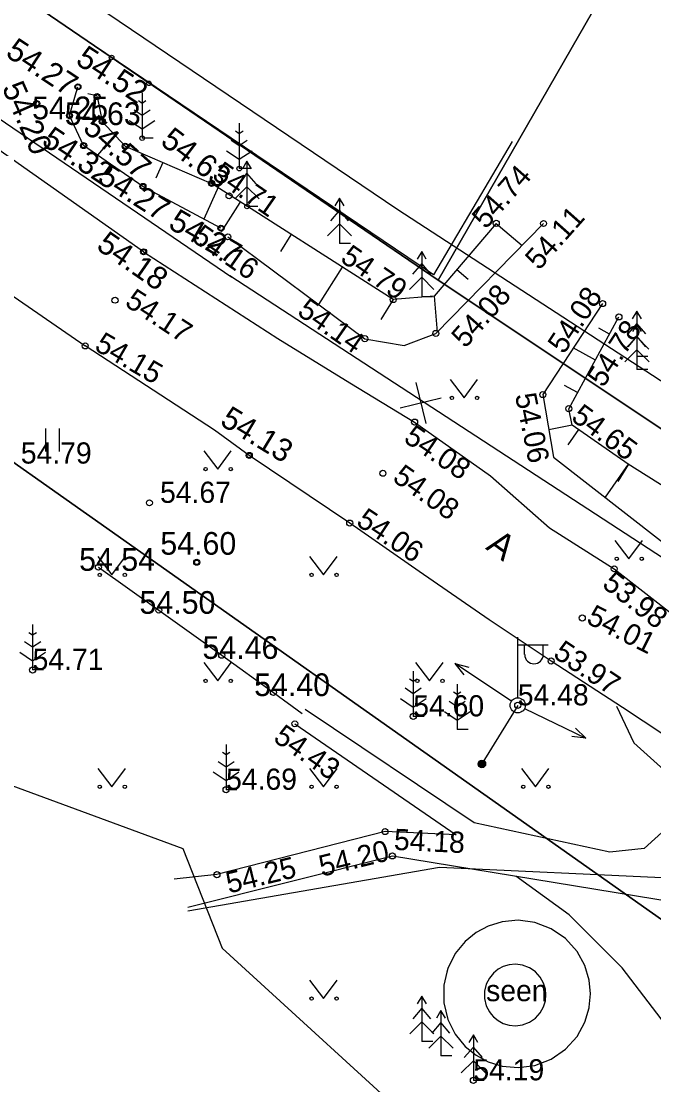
# Model space of a CAD drawing. Extents: x 641348 to 642102, y 6456398 to 6457052.
# Drawn here: x 641659 to 641679.91, y 6456737.65 to 6456772.8 of the extents above; entities that cross this region are included whole.
import ezdxf

# ---------------------------------------------------------------- set-up
doc = ezdxf.new("R2010")
doc.units = 0
for name, color, linetype in [('AED', 7, 'Continuous'), ('HALJASTUS', 7, 'Continuous'), ('KORGUS', 7, 'Continuous'), ('KTRASS', 7, 'Continuous'), ('MOOTKORG_MUU', 7, 'Continuous'), ('MOOTMPUNKT', 7, 'Continuous'), ('MOOTPIIR', 7, 'Continuous'), ('MPOHULIIN', 7, 'Continuous'), ('PIIR', 7, 'Continuous'), ('POST', 7, 'Continuous'), ('PUU', 7, 'Continuous'), ('RAJATIS', 7, 'Continuous'), ('RELJEEF', 7, 'Continuous'), ('TEE', 7, 'Continuous')]:
    doc.layers.add(name, color=color, linetype=linetype)

msp = doc.modelspace()

# ---------------------------------------------------------------- linework, layer by layer
at = {"layer": 'AED'}
for points in [[(641675.229, 6456768.828), (641672.631, 6456764.42), (641659.291, 6456773.43)], [(641663.223, 6456770.753), (641661.99, 6456771.607)]]:
    msp.add_lwpolyline(points, dxfattribs=at)
at = {"layer": 'HALJASTUS'}
for p, q in [((641673.179, 6456760.958), (641673.643, 6456760.351)), ((641673.643, 6456760.351), (641674.088, 6456760.958)), ((641659.806, 6456759.345), (641659.806, 6456758.584)), ((641660.261, 6456759.345), (641660.261, 6456758.584)), ((641665.037, 6456758.607), (641665.5, 6456758)), ((641665.5, 6456758), (641665.946, 6456758.607)), ((641678.625, 6456755.641), (641679.088, 6456755.035)), ((641679.088, 6456755.035), (641679.534, 6456755.641)), ((641661.537, 6456755.107), (641662, 6456754.5)), ((641662, 6456754.5), (641662.446, 6456755.107)), ((641668.537, 6456755.107), (641669, 6456754.5)), ((641669, 6456754.5), (641669.446, 6456755.107)), ((641665.037, 6456751.607), (641665.5, 6456751)), ((641665.5, 6456751), (641665.946, 6456751.607)), ((641672.037, 6456751.607), (641672.5, 6456751)), ((641672.5, 6456751), (641672.946, 6456751.607)), ((641661.537, 6456748.107), (641662, 6456747.5)), ((641662, 6456747.5), (641662.446, 6456748.107)), ((641668.537, 6456748.107), (641669, 6456747.5)), ((641669, 6456747.5), (641669.446, 6456748.107)), ((641675.537, 6456748.107), (641676, 6456747.5)), ((641676, 6456747.5), (641676.446, 6456748.107)), ((641668.537, 6456741.107), (641669, 6456740.5)), ((641669, 6456740.5), (641669.446, 6456741.107))]:
    msp.add_line(p, q, dxfattribs=at)
for centre in [(641673.242, 6456760.351), (641674.07, 6456760.351), (641665.099, 6456758), (641665.928, 6456758), (641678.687, 6456755.035), (641679.516, 6456755.035), (641661.599, 6456754.5), (641662.428, 6456754.5), (641668.599, 6456754.5), (641669.428, 6456754.5), (641665.099, 6456751), (641665.928, 6456751), (641672.099, 6456751), (641672.928, 6456751), (641661.599, 6456747.5), (641662.428, 6456747.5), (641668.599, 6456747.5), (641669.428, 6456747.5), (641675.599, 6456747.5), (641676.428, 6456747.5), (641668.599, 6456740.5), (641669.428, 6456740.5)]:
    msp.add_circle(centre, 0.055, dxfattribs=at)
at = {"layer": 'KORGUS'}
for centre in [(641660.877, 6456770.636), (641661.509, 6456770.312), (641661.067, 6456768.694), (641665.298, 6456767.444), (641665.875, 6456767.033), (641665.606, 6456765.964), (641674.704, 6456766.123), (641676.268, 6456766.118), (641665.833, 6456765.677), (641663.047, 6456765.183), (641662.103, 6456763.583), (641671.299, 6456763.602), (641678.22, 6456763.472), (641678.759, 6456763.031), (641672.708, 6456762.484), (641661.118, 6456762.072), (641670.361, 6456762.311), (641676.245, 6456760.462), (641677.103, 6456759.997), (641672.005, 6456759.554), (641666.54, 6456758.452), (641670.957, 6456757.862), (641663.242, 6456756.885), (641669.862, 6456756.215), (641661.554, 6456754.758), (641664.806, 6456754.92), (641678.604, 6456754.704), (641663.551, 6456753.337), (641677.548, 6456753.079), (641665.632, 6456751.847), (641676.519, 6456751.657), (641659.38, 6456751.36), (641667.34, 6456750.618), (641675.415, 6456750.192), (641671.962, 6456749.826), (641668.047, 6456749.581), (641665.775, 6456747.401), (641671.032, 6456746.019), (641671.273, 6456745.215), (641665.473, 6456744.595), (641673.949, 6456737.796)]:
    msp.add_circle(centre, 0.1, dxfattribs=at)
at = {"layer": 'KTRASS'}
for p, q in [((641698.605, 6456743.065), (641665.897, 6456764.392)), ((641672.043, 6456760.867), (641672.376, 6456759.508)), ((641671.53, 6456760.021), (641672.889, 6456760.354))]:
    msp.add_line(p, q, dxfattribs=at)
for points in [[(641637.517, 6456783.743), (641665.967, 6456764.349)], [(641882.293, 6456676.556), (641879.793, 6456677.264), (641862.272, 6456681.047), (641847.198, 6456684.508), (641832.779, 6456688.406), (641818.38, 6456692.599), (641804.031, 6456697.918), (641789.589, 6456703.204), (641753.737, 6456718.29), (641739.389, 6456723.643), (641725.028, 6456728.774), (641710.75, 6456733.824), (641690.66, 6456742.345), (641687.29, 6456743.368), (641680.424, 6456744.475), (641672.832, 6456744.827), (641664.505, 6456743.391)]]:
    msp.add_lwpolyline(points, dxfattribs=at)
at = {"layer": 'MOOTKORG_MUU'}
for centre in [(641659.517, 6456770.082), (641660.6, 6456769.683), (641661.681, 6456769.492), (641662.443, 6456768.672), (641663.025, 6456767.343)]:
    msp.add_circle(centre, 0.1, dxfattribs=at)
at = {"layer": 'MOOTMPUNKT'}
for centre in [(641661.99, 6456771.607), (641660.877, 6456770.636), (641663.223, 6456770.753), (641661.509, 6456770.312), (641659.517, 6456770.082), (641660.6, 6456769.683), (641661.681, 6456769.492), (641661.067, 6456768.694), (641663, 6456768.938), (641662.443, 6456768.672), (641666.21, 6456767.933), (641663.025, 6456767.343), (641665.298, 6456767.444), (641666.465, 6456766.68), (641665.606, 6456765.964), (641663.047, 6456765.183), (641666.54, 6456758.452), (641664.806, 6456754.92)]:
    msp.add_circle(centre, 0.075, dxfattribs=at)
at = {"layer": 'MOOTPIIR'}
for points in [[(641633.656, 6456869.61), (641593.324, 6456824.646), (641596.15, 6456817.474), (641671.451, 6456766.581), (641700.616, 6456747.612), (641725.094, 6456737.587), (641754.787, 6456728.17), (641767.741, 6456722.035), (641796.852, 6456709.122), (641828.195, 6456698.248), (641877.143, 6456684.18), (641878.917, 6456688.745), (641860.096, 6456702.123), (641832.096, 6456722.629), (641785.033, 6456756.496), (641716.148, 6456806.694), (641633.656, 6456869.61)], [(641658.049, 6456747.768), (641664.347, 6456745.456), (641665.65, 6456742.161), (641672.689, 6456735.734), (641684.85, 6456736.647), (641696.225, 6456730.563), (641699.246, 6456726.945), (641702.591, 6456724.379), (641710.615, 6456724.938), (641714.896, 6456723.489), (641715.361, 6456721.771), (641751.632, 6456709.305), (641755.504, 6456704.38), (641772.442, 6456698.694), (641777.454, 6456694.452), (641793.131, 6456688.605), (641806.137, 6456685.281), (641806.101, 6456679.59), (641808.818, 6456670.456), (641832.177, 6456673.045), (641834.257, 6456673.29), (641848.388, 6456669.376)]]:
    msp.add_lwpolyline(points, dxfattribs=at)
at = {"layer": 'MPOHULIIN'}
for p, q in [((641673.338, 6456751.578), (641673.63, 6456751.203)), ((641673.338, 6456751.578), (641673.796, 6456751.451)), ((641675.21, 6456750.329), (641673.338, 6456751.578)), ((641675.417, 6456750.19), (641675.417, 6456750.19)), ((641675.417, 6456750.19), (641675.417, 6456750.19)), ((641675.643, 6456750.082), (641677.669, 6456749.104)), ((641677.669, 6456749.104), (641677.328, 6456749.435)), ((641677.669, 6456749.104), (641677.198, 6456749.167))]:
    msp.add_line(p, q, dxfattribs=at)
at = {"layer": 'PIIR'}
for points in [[(641480.374, 6456880.019), (641582.54, 6456812), (641698.58, 6456730.12), (641784.45, 6456699.97), (641780.186, 6456690.503)], [(641646.18, 6456782.39), (641672.79, 6456764.25), (641697.3, 6456747.91), (641719.52, 6456738.33), (641731.23, 6456734.8), (641749.48, 6456728.73), (641750.73, 6456728.32), (641763.39, 6456722.64), (641793.3, 6456709.51), (641823.26, 6456698.09), (641877.51, 6456683.77), (641879.49, 6456689.1), (641888.21, 6456688.44), (641898.03, 6456667.86), (641852.9, 6456679.59), (641819.95, 6456687.41), (641784.45, 6456699.97), (641698.58, 6456730.12), (641582.54, 6456812)]]:
    msp.add_lwpolyline(points, dxfattribs=at)
for points in [[(641646.18, 6456782.39), (641679.06, 6456836.34), (641703.78, 6456818.14), (641672.79, 6456764.25)], [(641697.3, 6456747.91), (641672.79, 6456764.25), (641703.78, 6456818.14), (641747.86, 6456785.57), (641731.61, 6456766.16), (641719.52, 6456738.33)]]:
    msp.add_lwpolyline(points, close=True, dxfattribs=at)
at = {"layer": 'POST'}
for p, q in [((641675.417, 6456750.44), (641675.417, 6456752.44)), ((641675.417, 6456752.19), (641676.417, 6456752.19)), ((641675.644, 6456751.869), (641675.644, 6456752.19)), ((641676.257, 6456751.869), (641676.257, 6456752.19)), ((641675.417, 6456750.19), (641675.417, 6456750.19))]:
    msp.add_line(p, q, dxfattribs=at)
msp.add_lwpolyline([(641675.417, 6456750.19), (641674.23, 6456748.255)], dxfattribs=at)
for centre, radius in [((641675.415, 6456750.192), 0.25), ((641674.23, 6456748.255), 0.125), ((641674.23, 6456748.255), 0.105), ((641674.23, 6456748.255), 0.0851), ((641674.23, 6456748.255), 0.0651), ((641674.23, 6456748.255), 0.0451), ((641674.23, 6456748.255), 0.0251), ((641674.23, 6456748.255), 0.00511)]:
    msp.add_circle(centre, radius, dxfattribs=at)
msp.add_arc((641675.951, 6456751.869), 0.306, 180, 0, dxfattribs=at)
at = {"layer": 'PUU'}
for p, q in [((641663, 6456770.088), (641662.876, 6456770.171)), ((641663, 6456770.438), (641663, 6456768.938)), ((641663.124, 6456770.171), (641663, 6456770.088)), ((641663, 6456769.688), (641662.733, 6456769.866)), ((641663.267, 6456769.866), (641663, 6456769.688)), ((641662.576, 6456769.527), (641663, 6456769.245)), ((641663, 6456769.245), (641663.424, 6456769.527)), ((641666.21, 6456769.083), (641666.086, 6456769.166)), ((641666.21, 6456769.433), (641666.21, 6456767.933)), ((641666.334, 6456769.166), (641666.21, 6456769.083)), ((641663.36, 6456768.938), (641663, 6456768.938)), ((641666.21, 6456768.683), (641665.943, 6456768.861)), ((641666.477, 6456768.861), (641666.21, 6456768.683)), ((641665.786, 6456768.522), (641666.21, 6456768.24)), ((641666.21, 6456768.24), (641666.634, 6456768.522)), ((641666.465, 6456768.18), (641666.315, 6456767.93)), ((641666.615, 6456767.93), (641666.465, 6456768.18)), ((641666.465, 6456768.18), (641666.465, 6456766.68)), ((641666.465, 6456767.78), (641666.165, 6456767.43)), ((641666.57, 6456767.933), (641666.21, 6456767.933)), ((641666.765, 6456767.43), (641666.465, 6456767.78)), ((641666.465, 6456767.33), (641666.065, 6456766.93)), ((641666.865, 6456766.93), (641666.465, 6456767.33)), ((641666.825, 6456766.68), (641666.465, 6456766.68)), ((641669.524, 6456766.957), (641669.374, 6456766.707)), ((641669.674, 6456766.707), (641669.524, 6456766.957)), ((641669.524, 6456766.957), (641669.524, 6456765.457)), ((641669.524, 6456766.557), (641669.224, 6456766.207)), ((641669.824, 6456766.207), (641669.524, 6456766.557)), ((641669.524, 6456766.107), (641669.124, 6456765.707)), ((641669.924, 6456765.707), (641669.524, 6456766.107)), ((641669.884, 6456765.457), (641669.524, 6456765.457)), ((641672.24, 6456765.191), (641672.09, 6456764.941)), ((641672.39, 6456764.941), (641672.24, 6456765.191)), ((641672.24, 6456765.191), (641672.24, 6456763.691)), ((641672.24, 6456764.791), (641671.94, 6456764.441)), ((641672.54, 6456764.441), (641672.24, 6456764.791)), ((641672.24, 6456764.341), (641671.84, 6456763.941)), ((641672.64, 6456763.941), (641672.24, 6456764.341)), ((641672.6, 6456763.691), (641672.24, 6456763.691)), ((641679.353, 6456763.217), (641679.203, 6456762.967)), ((641679.503, 6456762.967), (641679.353, 6456763.217)), ((641679.353, 6456763.217), (641679.353, 6456761.717)), ((641679.353, 6456762.817), (641679.053, 6456762.467)), ((641679.354, 6456762.796), (641679.204, 6456762.546)), ((641679.653, 6456762.467), (641679.353, 6456762.817)), ((641679.504, 6456762.546), (641679.354, 6456762.796)), ((641679.354, 6456762.796), (641679.354, 6456761.296)), ((641679.353, 6456762.367), (641678.953, 6456761.967)), ((641679.354, 6456762.396), (641679.054, 6456762.046)), ((641679.753, 6456761.967), (641679.353, 6456762.367)), ((641679.654, 6456762.046), (641679.354, 6456762.396)), ((641679.354, 6456761.946), (641678.954, 6456761.546)), ((641679.754, 6456761.546), (641679.354, 6456761.946)), ((641679.713, 6456761.717), (641679.353, 6456761.717)), ((641679.714, 6456761.296), (641679.354, 6456761.296)), ((641659.38, 6456752.51), (641659.256, 6456752.593)), ((641659.38, 6456752.86), (641659.38, 6456751.36)), ((641659.505, 6456752.593), (641659.38, 6456752.51)), ((641659.38, 6456752.11), (641659.114, 6456752.288)), ((641659.647, 6456752.288), (641659.38, 6456752.11)), ((641658.956, 6456751.95), (641659.38, 6456751.667)), ((641659.38, 6456751.667), (641659.805, 6456751.95)), ((641659.74, 6456751.36), (641659.38, 6456751.36)), ((641671.962, 6456751.326), (641671.962, 6456749.826)), ((641671.962, 6456750.976), (641671.837, 6456751.059)), ((641672.086, 6456751.059), (641671.962, 6456750.976)), ((641673.415, 6456750.896), (641673.415, 6456749.396)), ((641671.962, 6456750.576), (641671.695, 6456750.754)), ((641672.228, 6456750.754), (641671.962, 6456750.576)), ((641673.415, 6456750.546), (641673.29, 6456750.628)), ((641673.539, 6456750.628), (641673.415, 6456750.546)), ((641671.537, 6456750.416), (641671.962, 6456750.133)), ((641671.962, 6456750.133), (641672.386, 6456750.416)), ((641673.415, 6456750.146), (641673.148, 6456750.323)), ((641673.681, 6456750.323), (641673.415, 6456750.146)), ((641672.322, 6456749.826), (641671.962, 6456749.826)), ((641672.99, 6456749.985), (641673.415, 6456749.702)), ((641673.415, 6456749.702), (641673.839, 6456749.985)), ((641673.775, 6456749.396), (641673.415, 6456749.396)), ((641665.775, 6456748.901), (641665.775, 6456747.401)), ((641665.775, 6456748.551), (641665.651, 6456748.633)), ((641665.9, 6456748.633), (641665.775, 6456748.551)), ((641665.775, 6456748.151), (641665.509, 6456748.328)), ((641666.042, 6456748.328), (641665.775, 6456748.151)), ((641665.351, 6456747.99), (641665.775, 6456747.707)), ((641665.775, 6456747.707), (641666.2, 6456747.99)), ((641666.135, 6456747.401), (641665.775, 6456747.401)), ((641672.244, 6456740.579), (641672.094, 6456740.329)), ((641672.394, 6456740.329), (641672.244, 6456740.579)), ((641672.244, 6456740.579), (641672.244, 6456739.079)), ((641672.244, 6456740.179), (641671.944, 6456739.829)), ((641672.544, 6456739.829), (641672.244, 6456740.179)), ((641672.876, 6456740.106), (641672.726, 6456739.856)), ((641673.026, 6456739.856), (641672.876, 6456740.106)), ((641672.876, 6456740.106), (641672.876, 6456738.606)), ((641672.244, 6456739.729), (641671.844, 6456739.329)), ((641672.644, 6456739.329), (641672.244, 6456739.729)), ((641672.876, 6456739.706), (641672.576, 6456739.356)), ((641673.176, 6456739.356), (641672.876, 6456739.706)), ((641672.876, 6456739.256), (641672.476, 6456738.856)), ((641673.276, 6456738.856), (641672.876, 6456739.256)), ((641673.949, 6456739.296), (641673.799, 6456739.046)), ((641674.099, 6456739.046), (641673.949, 6456739.296)), ((641673.949, 6456739.296), (641673.949, 6456737.796)), ((641672.604, 6456739.079), (641672.244, 6456739.079)), ((641673.949, 6456738.896), (641673.649, 6456738.546)), ((641674.249, 6456738.546), (641673.949, 6456738.896)), ((641673.236, 6456738.606), (641672.876, 6456738.606)), ((641673.949, 6456738.446), (641673.549, 6456738.046)), ((641674.349, 6456738.046), (641673.949, 6456738.446)), ((641674.309, 6456737.796), (641673.949, 6456737.796))]:
    msp.add_line(p, q, dxfattribs=at)
at = {"layer": 'RAJATIS'}
for points in [[(641677.822, 6456740.653), (641677.779, 6456741.109), (641677.635, 6456741.589), (641677.375, 6456742.06), (641676.997, 6456742.48), (641676.52, 6456742.808), (641675.982, 6456743.014), (641675.43, 6456743.087), (641674.905, 6456743.039), (641674.44, 6456742.895), (641674.045, 6456742.684), (641673.678, 6456742.386), (641673.352, 6456741.988), (641673.105, 6456741.498), (641673.075, 6456741.375)], [(641673.075, 6456741.375), (641672.971, 6456740.943), (641672.971, 6456740.363), (641673.105, 6456739.808), (641673.352, 6456739.318), (641673.678, 6456738.92), (641674.045, 6456738.623), (641674.44, 6456738.411), (641674.905, 6456738.267), (641675.43, 6456738.219), (641675.982, 6456738.292), (641676.52, 6456738.498), (641676.997, 6456738.826), (641677.375, 6456739.246), (641677.635, 6456739.717), (641677.779, 6456740.197), (641677.781, 6456740.216)], [(641675.863, 6456741.478), (641675.802, 6456741.519), (641675.578, 6456741.605), (641675.346, 6456741.636), (641675.127, 6456741.616), (641674.933, 6456741.555), (641674.767, 6456741.467), (641674.614, 6456741.342), (641674.478, 6456741.176), (641674.374, 6456740.971), (641674.318, 6456740.739), (641674.318, 6456740.497), (641674.374, 6456740.264), (641674.478, 6456740.06), (641674.539, 6456739.985)], [(641676.347, 6456740.618), (641676.329, 6456740.808), (641676.269, 6456741.009), (641676.16, 6456741.206), (641676.002, 6456741.382), (641675.863, 6456741.478)], [(641677.781, 6456740.216), (641677.822, 6456740.653)], [(641674.539, 6456739.985), (641674.614, 6456739.893), (641674.767, 6456739.769), (641674.933, 6456739.68), (641675.127, 6456739.62), (641675.346, 6456739.6), (641675.578, 6456739.631), (641675.802, 6456739.717), (641676.002, 6456739.854), (641676.16, 6456740.03), (641676.269, 6456740.227), (641676.329, 6456740.427), (641676.347, 6456740.618)]]:
    msp.add_lwpolyline(points, dxfattribs=at)
at = {"layer": 'RELJEEF'}
for p, q in [((641661.504, 6456770.338), (641661.21, 6456770.404)), ((641662.092, 6456769.05), (641661.524, 6456768.379)), ((641663.688, 6456768.137), (641663.453, 6456767.617)), ((641665.525, 6456767.346), (641665.039, 6456766.267)), ((641666.228, 6456766.809), (641665.615, 6456765.84)), ((641674.704, 6456766.123), (641675.558, 6456765.394)), ((641667.919, 6456765.74), (641667.572, 6456765.191)), ((641669.609, 6456764.671), (641668.834, 6456763.446)), ((641673.405, 6456764.602), (641673.78, 6456764.282)), ((641671.299, 6456763.602), (641670.885, 6456762.947)), ((641672.649, 6456763.717), (641672.751, 6456762.528)), ((641678.449, 6456762.463), (641678.096, 6456762.656)), ((641677.981, 6456761.606), (641677.249, 6456762.006)), ((641677.394, 6456760.529), (641676.966, 6456760.763)), ((641677.212, 6456759.457), (641676.441, 6456759.303)), ((641677.424, 6456759.31), (641677.072, 6456758.805)), ((641679.064, 6456758.166), (641678.301, 6456757.071)), ((641679.076, 6456758.158), (641678.719, 6456757.591))]:
    msp.add_line(p, q, dxfattribs=at)
for points in [[(641665.606, 6456765.964), (641663.025, 6456767.343), (641661.067, 6456768.694), (641660.6, 6456769.683), (641660.877, 6456770.636)], [(641661.509, 6456770.312), (641661.681, 6456769.492), (641662.443, 6456768.672), (641665.298, 6456767.444)], [(641674.704, 6456766.123), (641672.649, 6456763.717), (641671.299, 6456763.602), (641665.298, 6456767.444)], [(641665.833, 6456765.677), (641670.361, 6456762.311), (641671.657, 6456762.091), (641672.708, 6456762.484), (641676.268, 6456766.118)], [(641678.22, 6456763.472), (641676.245, 6456760.462), (641676.594, 6456758.399), (641685.017, 6456751.844), (641693.193, 6456746.534), (641701.974, 6456742.268), (641714.228, 6456737.928), (641726.102, 6456734.51), (641726.868, 6456735.751)], [(641711.16, 6456741.726), (641701.26, 6456744.693), (641692.618, 6456749.636), (641679.064, 6456758.166), (641677.212, 6456759.457), (641677.103, 6456759.997), (641678.759, 6456763.031)]]:
    msp.add_lwpolyline(points, dxfattribs=at)
at = {"layer": 'TEE'}
for points in [[(641663.047, 6456765.183), (641651.202, 6456773.535), (641639.063, 6456781.708), (641628.392, 6456789.013), (641617.054, 6456796.974), (641607.651, 6456803.564), (641597.645, 6456810.355), (641594.657, 6456812.707), (641591.608, 6456817.509), (641590.056, 6456820.959), (641589.174, 6456824.614), (641588.996, 6456827.862), (641600.391, 6456859.661)], [(641583.502, 6456815.811), (641596.036, 6456807.423), (641610.564, 6456797.056), (641622.118, 6456789.008), (641632.86, 6456781.666), (641643.909, 6456773.949), (641661.118, 6456762.072)], [(641663.047, 6456765.183), (641667.489, 6456762.314), (641669.861, 6456760.847), (641672.005, 6456759.554), (641674.52, 6456757.779), (641676.465, 6456756.062), (641678.604, 6456754.704), (641680.701, 6456753.069), (641682.785, 6456751.757), (641684.497, 6456751), (641687.075, 6456749.011), (641689.108, 6456747.6), (641691.595, 6456746.189), (641693.943, 6456745.1), (641696.29, 6456743.826), (641698.356, 6456742.552), (641701.387, 6456741.057), (641704.185, 6456739.715), (641707.207, 6456738.545), (641710.218, 6456737.103), (641713.729, 6456735.844), (641717.11, 6456734.662), (641720.282, 6456733.585), (641723.455, 6456732.509)], [(641722.028, 6456728.572), (641719.042, 6456729.751), (641712.371, 6456732.191), (641708.789, 6456733.539), (641705.669, 6456734.816), (641702.571, 6456735.992), (641699.469, 6456737.197), (641696.537, 6456738.755), (641694.311, 6456740.22), (641691.849, 6456741.356), (641689.568, 6456742.614), (641687.092, 6456744.304), (641685.14, 6456745.758), (641682.34, 6456747.627), (641680.89, 6456748.786), (641678.876, 6456750.115), (641676.519, 6456751.657), (641674.475, 6456753.013), (641672.152, 6456754.613), (641669.862, 6456756.215), (641666.54, 6456758.452), (641665.397, 6456759.286), (641661.118, 6456762.072)], [(641661.554, 6456754.758), (641663.551, 6456753.337), (641665.632, 6456751.847), (641667.34, 6456750.618), (641668.287, 6456749.921)], [(641678.681, 6456750.161), (641679.253, 6456748.956), (641681.353, 6456747.06), (641679.593, 6456745.46), (641678.464, 6456745.338), (641673.979, 6456746.308), (641668.384, 6456750.052)], [(641668.047, 6456749.581), (641673.379, 6456745.907), (641671.032, 6456746.019), (641665.473, 6456744.595), (641664.063, 6456744.45)], [(641664.513, 6456743.518), (641671.273, 6456745.215), (641681.286, 6456743.571), (641686.649, 6456742.409), (641688.866, 6456740.885), (641697.538, 6456737.119), (641710.837, 6456731.966), (641725.829, 6456726.401), (641732.852, 6456724.263)], [(641682.438, 6456735.423), (641681.434, 6456737.739), (641680.154, 6456739.827), (641678.872, 6456741.517), (641677.114, 6456743.262), (641675.354, 6456744.545)]]:
    msp.add_lwpolyline(points, dxfattribs=at)

# ---------------------------------------------------------------- texts
at = {"layer": 'KORGUS'}
for s, height, rotation, p in [('54.27', 0.75, 326.7532, (641658.45, 6456771.669)), ('54.52', 0.75, 326.7212, (641660.763, 6456771.417)), ('54.32', 0.75, 326.0971, (641659.637, 6456768.747)), ('54.63', 0.75, 322.654, (641663.568, 6456768.756)), ('54.74', 0.7, 48.396, (641674.359, 6456765.905)), ('54.27', 0.75, 329.7258, (641663.826, 6456765.989)), ('54.11', 0.7, 48.396, (641676.119, 6456764.545)), ('54.18', 0.75, 325.312, (641661.449, 6456765.293)), ('54.79', 0.7, 325.169, (641669.515, 6456764.887)), ('54.08', 0.7, 48.396, (641673.68, 6456761.967)), ('54.08', 0.7, 56.4989, (641676.941, 6456761.77)), ('54.14', 0.7, 325.169, (641668.09, 6456763.123)), ('54.78', 0.7, 56.4989, (641678.239, 6456760.665)), ('54.15', 0.7, 329.851, (641661.385, 6456761.959)), ('54.06', 0.7, 281.4798, (641675.321, 6456760.447)), ('54.13', 0.75, 328.7969, (641665.536, 6456759.48)), ('54.65', 0.7, 323.499, (641677.146, 6456759.638)), ('54.08', 0.7, 325.72, (641671.606, 6456758.931)), ('54.06', 0.7, 326.3887, (641670.038, 6456756.172)), ('53.98', 0.7, 321.9115, (641678.17, 6456754.127)), ('54.01', 0.7, 333.2487, (641677.647, 6456752.923)), ('53.97', 0.7, 326.0944, (641676.549, 6456751.804)), ('54.43', 0.7, 325.169, (641667.298, 6456749.031)), ('54.18', 0.7, 357.293, (641671.311, 6456745.416)), ('54.20', 0.7, 13.6435, (641668.94, 6456744.524)), ('54.25', 0.7, 13.6435, (641665.867, 6456743.97))]:
    msp.add_text(s, height=height, rotation=rotation, dxfattribs=at).set_placement(p)
for s, height, p in [('54.79', 0.7, (641658.989, 6456758.183)), ('54.67', 0.7, (641663.592, 6456756.885)), ('54.60', 0.75, (641663.601, 6456755.17)), ('54.54', 0.75, (641660.917, 6456754.638)), ('54.50', 0.75, (641662.913, 6456753.217)), ('54.46', 0.75, (641664.994, 6456751.727)), ('54.71', 0.7, (641659.38, 6456751.36)), ('54.40', 0.75, (641666.703, 6456750.498)), ('54.48', 0.7, (641675.417, 6456750.19)), ('54.60', 0.7, (641671.962, 6456749.826)), ('54.69', 0.7, (641665.775, 6456747.401)), ('54.19', 0.7, (641673.949, 6456737.796))]:
    msp.add_text(s, height=height, dxfattribs=at).set_placement(p)
at = {"layer": 'MOOTKORG_MUU'}
for s, height, rotation, p in [('54.20', 0.75, 293.9473, (641658.356, 6456770.609)), ('54.57', 0.75, 318.1247, (641661.004, 6456769.214)), ('54.27', 0.75, 327.7059, (641661.478, 6456767.508)), ('54.71', 0.7, 325.169, (641665.273, 6456767.639)), ('54.16', 0.7, 325.169, (641664.609, 6456765.561)), ('54.17', 0.7, 326.8041, (641662.392, 6456763.421)), ('54.08', 0.7, 324.7371, (641671.241, 6456757.63))]:
    msp.add_text(s, height=height, rotation=rotation, dxfattribs=at).set_placement(p)
for s, p in [('54.25', (641659.363, 6456769.563)), ('54.63', (641660.444, 6456769.372))]:
    msp.add_text(s, height=0.75, dxfattribs=at).set_placement(p)
at = {"layer": 'RAJATIS'}
msp.add_text('seen', height=0.7, dxfattribs=at).set_placement((641674.37, 6456740.412))
at = {"layer": 'TEE'}
msp.add_text('A', height=0.85, rotation=324.3156, dxfattribs=at).set_placement((641674.326, 6456755.373))

doc.saveas('drawing.dxf')
